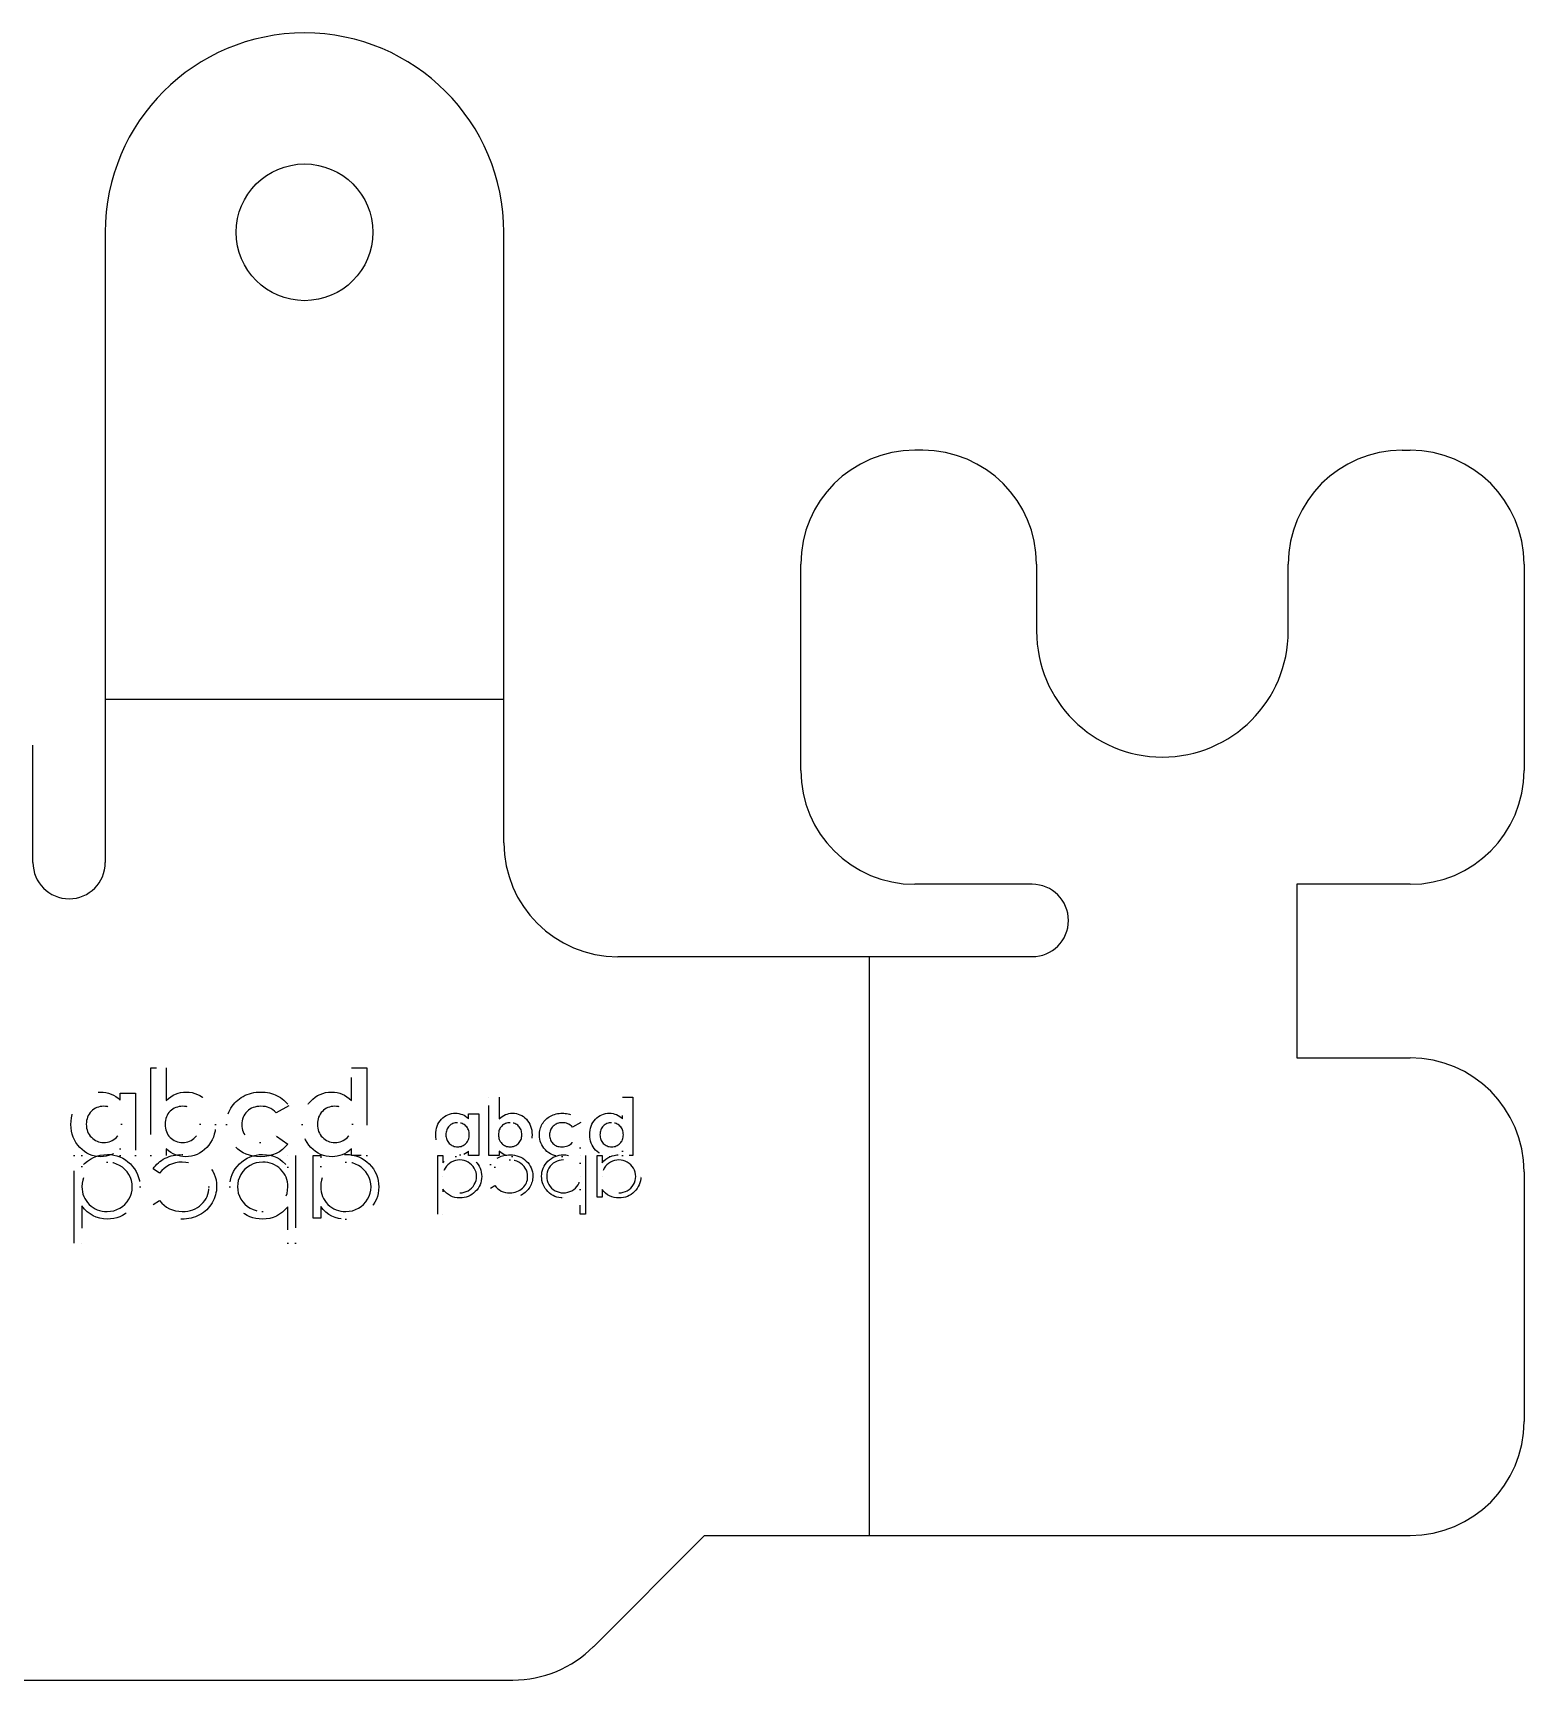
# Model space of a CAD drawing. Extents: x -120 to 11, y -9 to 20.
# Drawn here: x -14.75 to 11.43, y -9.21 to 19.71 of the extents above; entities that cross this region are included whole.
import ezdxf

# ---------------------------------------------------------------- set-up
doc = ezdxf.new("R2010")
doc.units = 0
doc.linetypes.add('HIDDEN', pattern=[1.905, 1.27, -0.635])
for name, color, linetype in [('BEND_DOWN', 3, 'CONTINUOUS'), ('BEND_UP', 1, 'CONTINUOUS'), ('CUT', 8, 'CONTINUOUS'), ('ENGRAVE', 5, 'HIDDEN')]:
    doc.layers.add(name, color=color, linetype=linetype)

msp = doc.modelspace()

# ---------------------------------------------------------------- linework, layer by layer
at = {"layer": 'BEND_DOWN'}
msp.add_line((-6.483, 8.009), (-13.483, 8.009), dxfattribs=at)
at = {"layer": 'BEND_UP'}
msp.add_line((-0.072, 3.493), (-0.072, -6.668), dxfattribs=at)
at = {"layer": 'CUT'}
for p, q in [((-13.483, 16.209), (-13.483, 5.144)), ((-6.483, 5.492), (-6.483, 16.209)), ((0.87, 12.383), (0.73, 12.383)), ((9.29, 12.383), (9.43, 12.383)), ((-1.27, 6.763), (-1.27, 10.383)), ((2.87, 10.383), (2.87, 9.207)), ((7.29, 9.207), (7.29, 10.383)), ((11.43, 10.383), (11.43, 6.763)), ((-14.753, 5.144), (-14.753, 7.207)), ((2.794, 4.763), (0.73, 4.763)), ((9.43, 4.763), (7.439, 4.763)), ((7.439, 4.763), (7.439, 1.714)), ((-4.483, 3.493), (2.794, 3.493)), ((7.439, 1.714), (9.43, 1.714)), ((11.43, -0.285), (11.43, -4.668)), ((-4.912, -8.622), (-2.958, -6.668)), ((-2.958, -6.668), (9.43, -6.668)), ((-107.649, -9.207), (-6.326, -9.207))]:
    msp.add_line(p, q, dxfattribs=at)
msp.add_circle((-9.983, 16.209), 1.2, dxfattribs=at)
for centre, radius, start, end in [((-9.983, 16.209), 3.5, 0, 180), ((0.73, 10.383), 2, 90, 180), ((0.87, 10.383), 2, 0, 90), ((9.29, 10.383), 2, 90, 180), ((9.43, 10.383), 2, 0, 90), ((5.08, 9.207), 2.21, 180, 0), ((0.73, 6.763), 2, 180, 270), ((9.43, 6.763), 2, 270, 0), ((-4.483, 5.492), 2, 180, 270), ((-14.118, 5.144), 0.635, 180, 0), ((2.794, 4.128), 0.635, 270, 90), ((9.43, -0.285), 2, 0, 90), ((9.43, -4.668), 2, 270, 0), ((-6.326, -7.207), 2, 270, 315)]:
    msp.add_arc(centre, radius, start, end, dxfattribs=at)
at = {"layer": 'ENGRAVE', "flags": 128}
for points in [[(-12.412, 1.538), (-12.412, 0.968), (-12.412, 0.968), (-12.374, 1.003), (-12.334, 1.033), (-12.293, 1.058), (-12.25, 1.079), (-12.205, 1.095), (-12.16, 1.106), (-12.112, 1.113), (-12.064, 1.115), (-12.064, 1.115), (-12.011, 1.113), (-11.96, 1.105), (-11.911, 1.093), (-11.864, 1.075), (-11.82, 1.053), (-11.777, 1.026), (-11.736, 0.993), (-11.697, 0.956), (-11.662, 0.914), (-11.631, 0.87), (-11.605, 0.823), (-11.584, 0.773), (-11.568, 0.721), (-11.556, 0.665), (-11.549, 0.607), (-11.546, 0.546), (-11.546, 0.546), (-11.549, 0.487), (-11.556, 0.43), (-11.568, 0.376), (-11.585, 0.325), (-11.607, 0.276), (-11.634, 0.229), (-11.666, 0.184), (-11.702, 0.143), (-11.742, 0.105), (-11.784, 0.072), (-11.827, 0.044), (-11.872, 0.021), (-11.92, 0.004), (-11.969, -0.009), (-12.019, -0.017), (-12.072, -0.019), (-12.072, -0.019), (-12.119, -0.017), (-12.164, -0.011), (-12.207, -0.001), (-12.249, 0.013), (-12.29, 0.032), (-12.331, 0.056), (-12.371, 0.085), (-12.412, 0.12), (-12.412, 0.12), (-12.412, 0), (-12.412, 0), (-12.681, 0), (-12.681, 0), (-12.681, 1.538), (-12.681, 1.538), (-12.412, 1.538)], [(-9.162, 1.538), (-8.893, 1.538), (-8.893, 1.538), (-8.893, 0), (-8.893, 0), (-9.162, 0), (-9.162, 0), (-9.162, 0.12), (-9.162, 0.12), (-9.202, 0.085), (-9.243, 0.056), (-9.284, 0.032), (-9.325, 0.013), (-9.366, -0.001), (-9.409, -0.011), (-9.454, -0.017), (-9.501, -0.019), (-9.501, -0.019), (-9.554, -0.017), (-9.605, -0.009), (-9.653, 0.004), (-9.701, 0.021), (-9.746, 0.044), (-9.79, 0.072), (-9.831, 0.105), (-9.871, 0.143), (-9.908, 0.184), (-9.939, 0.229), (-9.966, 0.276), (-9.988, 0.325), (-10.005, 0.376), (-10.018, 0.43), (-10.025, 0.487), (-10.027, 0.546), (-10.027, 0.546), (-10.025, 0.607), (-10.018, 0.665), (-10.006, 0.721), (-9.989, 0.773), (-9.968, 0.823), (-9.942, 0.87), (-9.912, 0.914), (-9.876, 0.956), (-9.838, 0.993), (-9.797, 1.026), (-9.754, 1.053), (-9.709, 1.075), (-9.662, 1.093), (-9.613, 1.105), (-9.562, 1.113), (-9.509, 1.115), (-9.509, 1.115), (-9.46, 1.113), (-9.413, 1.106), (-9.367, 1.095), (-9.323, 1.079), (-9.28, 1.058), (-9.239, 1.033), (-9.2, 1.003), (-9.162, 0.968), (-9.162, 0.968), (-9.162, 1.538)], [(-13.22, 1.096), (-12.95, 1.096), (-12.95, 1.096), (-12.95, 0), (-12.95, 0), (-13.22, 0), (-13.22, 0), (-13.22, 0.12), (-13.22, 0.12), (-13.26, 0.085), (-13.301, 0.056), (-13.342, 0.032), (-13.382, 0.013), (-13.424, -0.001), (-13.467, -0.011), (-13.512, -0.017), (-13.559, -0.019), (-13.559, -0.019), (-13.612, -0.017), (-13.662, -0.009), (-13.711, 0.004), (-13.758, 0.021), (-13.804, 0.044), (-13.847, 0.072), (-13.889, 0.105), (-13.929, 0.143), (-13.966, 0.184), (-13.997, 0.229), (-14.024, 0.276), (-14.046, 0.325), (-14.063, 0.376), (-14.075, 0.43), (-14.082, 0.487), (-14.085, 0.546), (-14.085, 0.546), (-14.082, 0.607), (-14.076, 0.665), (-14.064, 0.721), (-14.047, 0.773), (-14.026, 0.823), (-14, 0.87), (-13.97, 0.914), (-13.934, 0.956), (-13.895, 0.993), (-13.854, 1.026), (-13.812, 1.053), (-13.767, 1.075), (-13.72, 1.093), (-13.671, 1.105), (-13.62, 1.113), (-13.567, 1.115), (-13.567, 1.115), (-13.518, 1.113), (-13.471, 1.106), (-13.425, 1.095), (-13.381, 1.08), (-13.338, 1.06), (-13.297, 1.035), (-13.257, 1.006), (-13.22, 0.973), (-13.22, 0.973), (-13.22, 1.096)], [(-10.258, 0.873), (-10.481, 0.75), (-10.481, 0.75), (-10.512, 0.78), (-10.543, 0.805), (-10.574, 0.825), (-10.605, 0.84), (-10.637, 0.851), (-10.672, 0.859), (-10.709, 0.864), (-10.749, 0.865), (-10.749, 0.865), (-10.786, 0.864), (-10.82, 0.86), (-10.854, 0.853), (-10.885, 0.843), (-10.914, 0.83), (-10.942, 0.814), (-10.968, 0.796), (-10.992, 0.775), (-11.014, 0.751), (-11.033, 0.726), (-11.049, 0.7), (-11.062, 0.672), (-11.072, 0.642), (-11.079, 0.61), (-11.083, 0.577), (-11.085, 0.543), (-11.085, 0.543), (-11.083, 0.509), (-11.079, 0.477), (-11.073, 0.447), (-11.063, 0.418), (-11.05, 0.39), (-11.035, 0.365), (-11.017, 0.34), (-10.997, 0.318), (-10.973, 0.297), (-10.949, 0.28), (-10.922, 0.265), (-10.894, 0.253), (-10.864, 0.243), (-10.832, 0.236), (-10.799, 0.232), (-10.764, 0.231), (-10.764, 0.231), (-10.72, 0.233), (-10.68, 0.238), (-10.641, 0.247), (-10.605, 0.26), (-10.572, 0.276), (-10.541, 0.296), (-10.512, 0.319), (-10.486, 0.346), (-10.486, 0.346), (-10.277, 0.203), (-10.277, 0.203), (-10.322, 0.151), (-10.371, 0.105), (-10.425, 0.067), (-10.483, 0.036), (-10.545, 0.012), (-10.612, -0.005), (-10.683, -0.016), (-10.758, -0.019), (-10.758, -0.019), (-10.826, -0.017), (-10.89, -0.009), (-10.951, 0.005), (-11.007, 0.023), (-11.06, 0.047), (-11.109, 0.076), (-11.155, 0.11), (-11.196, 0.149), (-11.233, 0.192), (-11.265, 0.237), (-11.293, 0.284), (-11.314, 0.332), (-11.332, 0.383), (-11.344, 0.435), (-11.352, 0.489), (-11.354, 0.544), (-11.354, 0.544), (-11.353, 0.583), (-11.349, 0.621), (-11.343, 0.658), (-11.335, 0.695), (-11.324, 0.73), (-11.311, 0.765), (-11.295, 0.799), (-11.277, 0.833), (-11.256, 0.865), (-11.234, 0.895), (-11.21, 0.924), (-11.184, 0.95), (-11.156, 0.975), (-11.126, 0.999), (-11.094, 1.02), (-11.061, 1.04), (-11.025, 1.058), (-10.989, 1.073), (-10.952, 1.086), (-10.914, 1.096), (-10.874, 1.105), (-10.834, 1.111), (-10.793, 1.114), (-10.75, 1.115), (-10.75, 1.115), (-10.711, 1.114), (-10.673, 1.111), (-10.636, 1.106), (-10.599, 1.099), (-10.564, 1.091), (-10.53, 1.08), (-10.497, 1.067), (-10.465, 1.052), (-10.405, 1.017), (-10.35, 0.976), (-10.301, 0.927), (-10.258, 0.873)], [(-6.566, 1.026), (-6.566, 0.646), (-6.566, 0.646), (-6.54, 0.669), (-6.514, 0.689), (-6.486, 0.705), (-6.458, 0.719), (-6.428, 0.73), (-6.398, 0.738), (-6.366, 0.742), (-6.333, 0.744), (-6.333, 0.744), (-6.298, 0.742), (-6.264, 0.737), (-6.232, 0.729), (-6.201, 0.717), (-6.171, 0.702), (-6.142, 0.684), (-6.115, 0.662), (-6.089, 0.637), (-6.066, 0.61), (-6.045, 0.58), (-6.028, 0.549), (-6.014, 0.516), (-6.003, 0.481), (-5.995, 0.444), (-5.99, 0.405), (-5.989, 0.364), (-5.989, 0.364), (-5.99, 0.325), (-5.995, 0.287), (-6.003, 0.251), (-6.015, 0.217), (-6.029, 0.184), (-6.047, 0.152), (-6.068, 0.123), (-6.093, 0.095), (-6.119, 0.07), (-6.147, 0.048), (-6.176, 0.029), (-6.206, 0.014), (-6.238, 0.002), (-6.27, -0.006), (-6.304, -0.011), (-6.339, -0.013), (-6.339, -0.013), (-6.37, -0.011), (-6.4, -0.007), (-6.429, -0.001), (-6.457, 0.009), (-6.484, 0.021), (-6.512, 0.037), (-6.539, 0.057), (-6.566, 0.08), (-6.566, 0.08), (-6.566, 0), (-6.566, 0), (-6.745, 0), (-6.745, 0), (-6.745, 1.026), (-6.745, 1.026), (-6.566, 1.026)], [(-4.399, 1.026), (-4.22, 1.026), (-4.22, 1.026), (-4.22, 0), (-4.22, 0), (-4.399, 0), (-4.399, 0), (-4.399, 0.08), (-4.399, 0.08), (-4.426, 0.057), (-4.453, 0.037), (-4.48, 0.021), (-4.508, 0.009), (-4.535, -0.001), (-4.564, -0.007), (-4.594, -0.011), (-4.625, -0.013), (-4.625, -0.013), (-4.66, -0.011), (-4.694, -0.006), (-4.727, 0.002), (-4.758, 0.014), (-4.788, 0.029), (-4.817, 0.048), (-4.845, 0.07), (-4.872, 0.095), (-4.896, 0.123), (-4.917, 0.152), (-4.935, 0.184), (-4.95, 0.217), (-4.961, 0.251), (-4.97, 0.287), (-4.974, 0.325), (-4.976, 0.364), (-4.976, 0.364), (-4.974, 0.405), (-4.97, 0.444), (-4.962, 0.481), (-4.951, 0.516), (-4.937, 0.549), (-4.919, 0.58), (-4.899, 0.61), (-4.875, 0.637), (-4.85, 0.662), (-4.822, 0.684), (-4.794, 0.702), (-4.764, 0.717), (-4.733, 0.729), (-4.7, 0.737), (-4.666, 0.742), (-4.631, 0.744), (-4.631, 0.744), (-4.598, 0.742), (-4.566, 0.738), (-4.536, 0.73), (-4.506, 0.719), (-4.478, 0.705), (-4.45, 0.689), (-4.424, 0.669), (-4.399, 0.646), (-4.399, 0.646), (-4.399, 1.026)], [(-13.511, 0.865), (-13.543, 0.864), (-13.573, 0.86), (-13.603, 0.853), (-13.631, 0.843), (-13.657, 0.831), (-13.683, 0.816), (-13.706, 0.797), (-13.729, 0.777), (-13.749, 0.754), (-13.767, 0.73), (-13.782, 0.703), (-13.794, 0.676), (-13.803, 0.647), (-13.81, 0.616), (-13.814, 0.584), (-13.816, 0.55), (-13.816, 0.55), (-13.814, 0.516), (-13.81, 0.483), (-13.803, 0.453), (-13.793, 0.423), (-13.781, 0.395), (-13.766, 0.369), (-13.748, 0.344), (-13.727, 0.321), (-13.704, 0.3), (-13.68, 0.281), (-13.655, 0.266), (-13.628, 0.253), (-13.601, 0.243), (-13.572, 0.236), (-13.541, 0.232), (-13.509, 0.231), (-13.509, 0.231), (-13.477, 0.232), (-13.445, 0.236), (-13.416, 0.243), (-13.387, 0.253), (-13.36, 0.265), (-13.335, 0.28), (-13.311, 0.298), (-13.288, 0.319), (-13.268, 0.342), (-13.25, 0.367), (-13.235, 0.393), (-13.222, 0.422), (-13.213, 0.451), (-13.206, 0.483), (-13.202, 0.516), (-13.2, 0.551), (-13.2, 0.551), (-13.202, 0.585), (-13.206, 0.618), (-13.213, 0.649), (-13.222, 0.678), (-13.235, 0.706), (-13.25, 0.731), (-13.268, 0.756), (-13.288, 0.778), (-13.311, 0.799), (-13.335, 0.816), (-13.361, 0.831), (-13.388, 0.844), (-13.416, 0.853), (-13.446, 0.86), (-13.478, 0.864), (-13.511, 0.865)], [(-12.122, 0.865), (-12.155, 0.864), (-12.186, 0.86), (-12.216, 0.853), (-12.244, 0.844), (-12.271, 0.831), (-12.296, 0.816), (-12.32, 0.799), (-12.343, 0.778), (-12.364, 0.756), (-12.382, 0.731), (-12.397, 0.706), (-12.409, 0.678), (-12.419, 0.649), (-12.426, 0.618), (-12.43, 0.585), (-12.431, 0.551), (-12.431, 0.551), (-12.43, 0.516), (-12.426, 0.483), (-12.419, 0.451), (-12.409, 0.422), (-12.397, 0.393), (-12.382, 0.367), (-12.364, 0.342), (-12.343, 0.319), (-12.32, 0.298), (-12.296, 0.28), (-12.271, 0.265), (-12.244, 0.253), (-12.216, 0.243), (-12.186, 0.236), (-12.155, 0.232), (-12.122, 0.231), (-12.122, 0.231), (-12.09, 0.232), (-12.06, 0.236), (-12.031, 0.243), (-12.003, 0.253), (-11.976, 0.266), (-11.951, 0.281), (-11.927, 0.3), (-11.904, 0.321), (-11.884, 0.344), (-11.866, 0.369), (-11.85, 0.395), (-11.838, 0.423), (-11.828, 0.453), (-11.821, 0.483), (-11.817, 0.516), (-11.816, 0.55), (-11.816, 0.55), (-11.817, 0.584), (-11.821, 0.616), (-11.828, 0.647), (-11.837, 0.676), (-11.85, 0.703), (-11.865, 0.73), (-11.882, 0.754), (-11.903, 0.777), (-11.925, 0.797), (-11.949, 0.816), (-11.974, 0.831), (-12.001, 0.843), (-12.029, 0.853), (-12.058, 0.86), (-12.089, 0.864), (-12.122, 0.865)], [(-9.453, 0.865), (-9.485, 0.864), (-9.516, 0.86), (-9.545, 0.853), (-9.573, 0.843), (-9.6, 0.831), (-9.625, 0.816), (-9.649, 0.797), (-9.671, 0.777), (-9.692, 0.754), (-9.709, 0.73), (-9.724, 0.703), (-9.736, 0.676), (-9.746, 0.647), (-9.753, 0.616), (-9.756, 0.584), (-9.758, 0.55), (-9.758, 0.55), (-9.756, 0.516), (-9.753, 0.483), (-9.746, 0.453), (-9.736, 0.423), (-9.723, 0.395), (-9.708, 0.369), (-9.69, 0.344), (-9.67, 0.321), (-9.647, 0.3), (-9.623, 0.281), (-9.598, 0.266), (-9.571, 0.253), (-9.543, 0.243), (-9.514, 0.236), (-9.483, 0.232), (-9.452, 0.231), (-9.452, 0.231), (-9.419, 0.232), (-9.388, 0.236), (-9.358, 0.243), (-9.33, 0.253), (-9.303, 0.265), (-9.277, 0.28), (-9.253, 0.298), (-9.231, 0.319), (-9.21, 0.342), (-9.192, 0.367), (-9.177, 0.393), (-9.165, 0.422), (-9.155, 0.451), (-9.148, 0.483), (-9.144, 0.516), (-9.143, 0.551), (-9.143, 0.551), (-9.144, 0.585), (-9.148, 0.618), (-9.155, 0.649), (-9.165, 0.678), (-9.177, 0.706), (-9.192, 0.731), (-9.21, 0.756), (-9.231, 0.778), (-9.253, 0.799), (-9.278, 0.816), (-9.303, 0.831), (-9.33, 0.844), (-9.359, 0.853), (-9.389, 0.86), (-9.42, 0.864), (-9.453, 0.865)], [(-7.104, 0.731), (-6.925, 0.731), (-6.925, 0.731), (-6.925, 0), (-6.925, 0), (-7.104, 0), (-7.104, 0), (-7.104, 0.08), (-7.104, 0.08), (-7.131, 0.057), (-7.158, 0.037), (-7.185, 0.021), (-7.213, 0.009), (-7.24, -0.001), (-7.269, -0.007), (-7.299, -0.011), (-7.33, -0.013), (-7.33, -0.013), (-7.366, -0.011), (-7.399, -0.006), (-7.432, 0.002), (-7.463, 0.014), (-7.494, 0.029), (-7.523, 0.048), (-7.55, 0.07), (-7.577, 0.095), (-7.602, 0.123), (-7.623, 0.152), (-7.64, 0.184), (-7.655, 0.217), (-7.666, 0.251), (-7.675, 0.287), (-7.679, 0.325), (-7.681, 0.364), (-7.681, 0.364), (-7.679, 0.405), (-7.675, 0.444), (-7.667, 0.481), (-7.656, 0.516), (-7.642, 0.549), (-7.625, 0.58), (-7.604, 0.61), (-7.58, 0.637), (-7.555, 0.662), (-7.527, 0.684), (-7.499, 0.702), (-7.469, 0.717), (-7.438, 0.729), (-7.405, 0.737), (-7.371, 0.742), (-7.336, 0.744), (-7.336, 0.744), (-7.303, 0.742), (-7.272, 0.738), (-7.241, 0.73), (-7.211, 0.72), (-7.183, 0.707), (-7.156, 0.69), (-7.129, 0.671), (-7.104, 0.648), (-7.104, 0.648), (-7.104, 0.731)], [(-5.13, 0.582), (-5.278, 0.5), (-5.278, 0.5), (-5.299, 0.52), (-5.32, 0.537), (-5.341, 0.55), (-5.361, 0.56), (-5.383, 0.568), (-5.406, 0.573), (-5.43, 0.576), (-5.457, 0.577), (-5.457, 0.577), (-5.482, 0.576), (-5.505, 0.573), (-5.527, 0.569), (-5.548, 0.562), (-5.567, 0.553), (-5.586, 0.543), (-5.603, 0.531), (-5.619, 0.516), (-5.634, 0.501), (-5.646, 0.484), (-5.657, 0.466), (-5.666, 0.448), (-5.672, 0.428), (-5.677, 0.407), (-5.68, 0.385), (-5.681, 0.362), (-5.681, 0.362), (-5.68, 0.339), (-5.677, 0.318), (-5.673, 0.298), (-5.666, 0.278), (-5.658, 0.26), (-5.648, 0.243), (-5.636, 0.227), (-5.622, 0.212), (-5.607, 0.198), (-5.59, 0.186), (-5.573, 0.176), (-5.554, 0.168), (-5.534, 0.162), (-5.513, 0.157), (-5.49, 0.155), (-5.467, 0.154), (-5.467, 0.154), (-5.438, 0.155), (-5.411, 0.159), (-5.385, 0.165), (-5.361, 0.173), (-5.339, 0.184), (-5.318, 0.197), (-5.299, 0.213), (-5.282, 0.231), (-5.282, 0.231), (-5.143, 0.135), (-5.143, 0.135), (-5.172, 0.1), (-5.205, 0.07), (-5.241, 0.045), (-5.28, 0.024), (-5.321, 0.008), (-5.366, -0.004), (-5.413, -0.01), (-5.463, -0.013), (-5.463, -0.013), (-5.509, -0.011), (-5.551, -0.006), (-5.592, 0.003), (-5.629, 0.015), (-5.665, 0.031), (-5.697, 0.05), (-5.728, 0.073), (-5.755, 0.1), (-5.78, 0.128), (-5.801, 0.158), (-5.819, 0.189), (-5.834, 0.222), (-5.846, 0.255), (-5.854, 0.29), (-5.859, 0.326), (-5.861, 0.363), (-5.861, 0.363), (-5.86, 0.389), (-5.857, 0.414), (-5.853, 0.439), (-5.848, 0.463), (-5.84, 0.487), (-5.831, 0.51), (-5.821, 0.533), (-5.809, 0.555), (-5.795, 0.577), (-5.78, 0.597), (-5.764, 0.616), (-5.747, 0.634), (-5.728, 0.65), (-5.708, 0.666), (-5.687, 0.68), (-5.665, 0.693), (-5.641, 0.705), (-5.617, 0.715), (-5.592, 0.724), (-5.567, 0.731), (-5.541, 0.737), (-5.514, 0.74), (-5.486, 0.743), (-5.458, 0.744), (-5.458, 0.744), (-5.432, 0.743), (-5.406, 0.741), (-5.382, 0.738), (-5.357, 0.733), (-5.334, 0.727), (-5.311, 0.72), (-5.289, 0.711), (-5.268, 0.701), (-5.228, 0.678), (-5.191, 0.65), (-5.159, 0.618), (-5.13, 0.582)], [(-7.298, 0.577), (-7.32, 0.576), (-7.34, 0.573), (-7.36, 0.569), (-7.378, 0.562), (-7.396, 0.554), (-7.413, 0.544), (-7.429, 0.532), (-7.444, 0.518), (-7.457, 0.503), (-7.469, 0.486), (-7.479, 0.469), (-7.487, 0.451), (-7.493, 0.431), (-7.498, 0.411), (-7.501, 0.389), (-7.502, 0.367), (-7.502, 0.367), (-7.501, 0.344), (-7.498, 0.322), (-7.493, 0.302), (-7.487, 0.282), (-7.479, 0.263), (-7.469, 0.246), (-7.456, 0.229), (-7.443, 0.214), (-7.427, 0.2), (-7.411, 0.188), (-7.395, 0.177), (-7.377, 0.169), (-7.358, 0.162), (-7.339, 0.158), (-7.318, 0.155), (-7.297, 0.154), (-7.297, 0.154), (-7.276, 0.155), (-7.255, 0.157), (-7.235, 0.162), (-7.216, 0.169), (-7.198, 0.177), (-7.181, 0.187), (-7.165, 0.199), (-7.15, 0.213), (-7.136, 0.228), (-7.124, 0.245), (-7.114, 0.262), (-7.106, 0.281), (-7.1, 0.301), (-7.095, 0.322), (-7.092, 0.344), (-7.091, 0.367), (-7.091, 0.367), (-7.092, 0.39), (-7.095, 0.412), (-7.1, 0.432), (-7.106, 0.452), (-7.114, 0.47), (-7.124, 0.488), (-7.136, 0.504), (-7.15, 0.519), (-7.165, 0.532), (-7.181, 0.544), (-7.198, 0.554), (-7.216, 0.562), (-7.235, 0.569), (-7.255, 0.573), (-7.276, 0.576), (-7.298, 0.577)], [(-6.372, 0.577), (-6.394, 0.576), (-6.415, 0.573), (-6.435, 0.569), (-6.454, 0.562), (-6.472, 0.554), (-6.489, 0.544), (-6.505, 0.532), (-6.52, 0.519), (-6.534, 0.504), (-6.546, 0.488), (-6.556, 0.47), (-6.564, 0.452), (-6.57, 0.432), (-6.575, 0.412), (-6.577, 0.39), (-6.578, 0.367), (-6.578, 0.367), (-6.577, 0.344), (-6.575, 0.322), (-6.57, 0.301), (-6.564, 0.281), (-6.556, 0.262), (-6.546, 0.245), (-6.534, 0.228), (-6.52, 0.213), (-6.505, 0.199), (-6.489, 0.187), (-6.472, 0.177), (-6.454, 0.169), (-6.435, 0.162), (-6.415, 0.157), (-6.394, 0.155), (-6.372, 0.154), (-6.372, 0.154), (-6.351, 0.155), (-6.331, 0.158), (-6.312, 0.162), (-6.293, 0.169), (-6.275, 0.177), (-6.258, 0.188), (-6.243, 0.2), (-6.227, 0.214), (-6.214, 0.229), (-6.201, 0.246), (-6.191, 0.263), (-6.183, 0.282), (-6.176, 0.302), (-6.172, 0.322), (-6.169, 0.344), (-6.168, 0.367), (-6.168, 0.367), (-6.169, 0.389), (-6.172, 0.411), (-6.176, 0.431), (-6.183, 0.451), (-6.191, 0.469), (-6.201, 0.486), (-6.213, 0.503), (-6.226, 0.518), (-6.241, 0.532), (-6.257, 0.544), (-6.274, 0.554), (-6.292, 0.562), (-6.31, 0.569), (-6.33, 0.573), (-6.351, 0.576), (-6.372, 0.577)], [(-4.593, 0.577), (-4.615, 0.576), (-4.635, 0.573), (-4.655, 0.569), (-4.673, 0.562), (-4.691, 0.554), (-4.708, 0.544), (-4.724, 0.532), (-4.739, 0.518), (-4.752, 0.503), (-4.764, 0.486), (-4.774, 0.469), (-4.782, 0.451), (-4.788, 0.431), (-4.793, 0.411), (-4.795, 0.389), (-4.796, 0.367), (-4.796, 0.367), (-4.795, 0.344), (-4.793, 0.322), (-4.788, 0.302), (-4.782, 0.282), (-4.773, 0.263), (-4.763, 0.246), (-4.751, 0.229), (-4.738, 0.214), (-4.722, 0.2), (-4.706, 0.188), (-4.689, 0.177), (-4.672, 0.169), (-4.653, 0.162), (-4.634, 0.158), (-4.613, 0.155), (-4.592, 0.154), (-4.592, 0.154), (-4.57, 0.155), (-4.55, 0.157), (-4.53, 0.162), (-4.511, 0.169), (-4.493, 0.177), (-4.476, 0.187), (-4.46, 0.199), (-4.445, 0.213), (-4.431, 0.228), (-4.419, 0.245), (-4.409, 0.262), (-4.401, 0.281), (-4.394, 0.301), (-4.39, 0.322), (-4.387, 0.344), (-4.386, 0.367), (-4.386, 0.367), (-4.387, 0.39), (-4.39, 0.412), (-4.394, 0.432), (-4.401, 0.452), (-4.409, 0.47), (-4.419, 0.488), (-4.431, 0.504), (-4.445, 0.519), (-4.46, 0.532), (-4.476, 0.544), (-4.493, 0.554), (-4.511, 0.562), (-4.53, 0.569), (-4.55, 0.573), (-4.571, 0.576), (-4.593, 0.577)], [(-14.027, -1.538), (-14.027, 0), (-14.027, 0), (-13.893, 0), (-13.893, 0), (-13.893, -0.19), (-13.893, -0.19), (-13.846, -0.139), (-13.797, -0.096), (-13.745, -0.06), (-13.69, -0.031), (-13.633, -0.009), (-13.573, 0.007), (-13.51, 0.016), (-13.445, 0.019), (-13.445, 0.019), (-13.387, 0.017), (-13.331, 0.009), (-13.277, -0.004), (-13.226, -0.022), (-13.176, -0.046), (-13.129, -0.074), (-13.084, -0.108), (-13.041, -0.147), (-13.002, -0.19), (-12.968, -0.234), (-12.939, -0.282), (-12.915, -0.331), (-12.897, -0.383), (-12.884, -0.437), (-12.876, -0.493), (-12.873, -0.551), (-12.873, -0.551), (-12.876, -0.608), (-12.884, -0.663), (-12.897, -0.716), (-12.916, -0.767), (-12.939, -0.816), (-12.969, -0.863), (-13.003, -0.907), (-13.043, -0.95), (-13.086, -0.989), (-13.131, -1.022), (-13.179, -1.051), (-13.229, -1.074), (-13.281, -1.092), (-13.335, -1.105), (-13.391, -1.113), (-13.449, -1.115), (-13.449, -1.115), (-13.516, -1.112), (-13.58, -1.101), (-13.64, -1.083), (-13.698, -1.058), (-13.751, -1.025), (-13.802, -0.985), (-13.849, -0.938), (-13.893, -0.884), (-13.893, -0.884), (-13.893, -1.538), (-13.893, -1.538), (-14.027, -1.538)], [(-12.643, -0.858), (-12.53, -0.788), (-12.53, -0.788), (-12.492, -0.834), (-12.45, -0.873), (-12.405, -0.906), (-12.357, -0.933), (-12.305, -0.954), (-12.25, -0.969), (-12.192, -0.978), (-12.131, -0.981), (-12.131, -0.981), (-12.082, -0.979), (-12.034, -0.973), (-11.989, -0.963), (-11.946, -0.95), (-11.905, -0.932), (-11.866, -0.91), (-11.83, -0.885), (-11.796, -0.855), (-11.764, -0.823), (-11.737, -0.789), (-11.714, -0.754), (-11.695, -0.717), (-11.681, -0.678), (-11.67, -0.637), (-11.664, -0.595), (-11.662, -0.551), (-11.662, -0.551), (-11.666, -0.494), (-11.677, -0.438), (-11.696, -0.384), (-11.723, -0.332), (-11.757, -0.283), (-11.796, -0.24), (-11.841, -0.203), (-11.892, -0.172), (-11.947, -0.147), (-12.005, -0.13), (-12.067, -0.119), (-12.132, -0.115), (-12.132, -0.115), (-12.191, -0.118), (-12.248, -0.127), (-12.302, -0.142), (-12.353, -0.163), (-12.402, -0.191), (-12.447, -0.224), (-12.49, -0.263), (-12.53, -0.308), (-12.53, -0.308), (-12.643, -0.234), (-12.643, -0.234), (-12.622, -0.205), (-12.6, -0.177), (-12.576, -0.151), (-12.55, -0.127), (-12.523, -0.105), (-12.494, -0.084), (-12.464, -0.065), (-12.432, -0.047), (-12.398, -0.032), (-12.363, -0.018), (-12.327, -0.007), (-12.29, 0.003), (-12.252, 0.01), (-12.212, 0.015), (-12.171, 0.018), (-12.13, 0.019), (-12.13, 0.019), (-12.066, 0.017), (-12.005, 0.009), (-11.947, -0.004), (-11.892, -0.021), (-11.839, -0.044), (-11.79, -0.072), (-11.743, -0.105), (-11.698, -0.144), (-11.658, -0.185), (-11.624, -0.229), (-11.594, -0.276), (-11.57, -0.324), (-11.551, -0.374), (-11.538, -0.427), (-11.53, -0.482), (-11.527, -0.539), (-11.527, -0.539), (-11.528, -0.578), (-11.532, -0.616), (-11.539, -0.654), (-11.547, -0.69), (-11.558, -0.726), (-11.572, -0.762), (-11.589, -0.796), (-11.607, -0.83), (-11.628, -0.863), (-11.651, -0.894), (-11.676, -0.923), (-11.702, -0.95), (-11.731, -0.975), (-11.761, -0.998), (-11.793, -1.02), (-11.827, -1.04), (-11.863, -1.058), (-11.899, -1.073), (-11.937, -1.086), (-11.976, -1.096), (-12.015, -1.105), (-12.056, -1.111), (-12.098, -1.114), (-12.141, -1.115), (-12.141, -1.115), (-12.195, -1.113), (-12.248, -1.107), (-12.3, -1.097), (-12.351, -1.082), (-12.399, -1.064), (-12.444, -1.044), (-12.485, -1.021), (-12.523, -0.995), (-12.557, -0.966), (-12.588, -0.934), (-12.617, -0.898), (-12.643, -0.858)], [(-10.143, 0), (-10.143, -1.538), (-10.143, -1.538), (-10.277, -1.538), (-10.277, -1.538), (-10.277, -0.897), (-10.277, -0.897), (-10.323, -0.949), (-10.373, -0.993), (-10.424, -1.03), (-10.479, -1.061), (-10.536, -1.085), (-10.596, -1.102), (-10.659, -1.112), (-10.724, -1.115), (-10.724, -1.115), (-10.782, -1.113), (-10.839, -1.105), (-10.892, -1.092), (-10.944, -1.074), (-10.993, -1.05), (-11.041, -1.022), (-11.086, -0.988), (-11.129, -0.949), (-11.168, -0.907), (-11.202, -0.862), (-11.231, -0.815), (-11.254, -0.765), (-11.273, -0.714), (-11.286, -0.66), (-11.294, -0.604), (-11.296, -0.546), (-11.296, -0.546), (-11.294, -0.489), (-11.286, -0.433), (-11.273, -0.38), (-11.254, -0.329), (-11.23, -0.28), (-11.201, -0.233), (-11.167, -0.189), (-11.127, -0.146), (-11.084, -0.108), (-11.038, -0.074), (-10.991, -0.045), (-10.941, -0.022), (-10.889, -0.004), (-10.835, 0.009), (-10.778, 0.017), (-10.72, 0.019), (-10.72, 0.019), (-10.653, 0.016), (-10.59, 0.006), (-10.53, -0.011), (-10.473, -0.034), (-10.419, -0.064), (-10.369, -0.103), (-10.321, -0.149), (-10.277, -0.203), (-10.277, -0.203), (-10.277, 0), (-10.277, 0), (-10.143, 0)], [(-9.835, -1.096), (-9.835, 0), (-9.835, 0), (-9.7, 0), (-9.7, 0), (-9.7, -0.19), (-9.7, -0.19), (-9.654, -0.139), (-9.605, -0.096), (-9.553, -0.06), (-9.498, -0.031), (-9.441, -0.009), (-9.381, 0.007), (-9.318, 0.016), (-9.253, 0.019), (-9.253, 0.019), (-9.195, 0.017), (-9.139, 0.009), (-9.085, -0.004), (-9.033, -0.022), (-8.984, -0.046), (-8.937, -0.074), (-8.892, -0.108), (-8.849, -0.147), (-8.809, -0.19), (-8.775, -0.234), (-8.747, -0.282), (-8.723, -0.331), (-8.704, -0.383), (-8.692, -0.437), (-8.684, -0.493), (-8.681, -0.551), (-8.681, -0.551), (-8.684, -0.608), (-8.692, -0.663), (-8.705, -0.716), (-8.723, -0.767), (-8.747, -0.816), (-8.776, -0.863), (-8.811, -0.907), (-8.85, -0.95), (-8.893, -0.989), (-8.939, -1.022), (-8.987, -1.051), (-9.036, -1.074), (-9.088, -1.092), (-9.142, -1.105), (-9.198, -1.113), (-9.257, -1.115), (-9.257, -1.115), (-9.324, -1.112), (-9.387, -1.102), (-9.448, -1.085), (-9.505, -1.062), (-9.559, -1.032), (-9.61, -0.993), (-9.656, -0.947), (-9.7, -0.893), (-9.7, -0.893), (-9.7, -1.096), (-9.7, -1.096), (-9.835, -1.096)], [(-7.643, -1.026), (-7.643, 0), (-7.643, 0), (-7.553, 0), (-7.553, 0), (-7.553, -0.126), (-7.553, -0.126), (-7.522, -0.093), (-7.489, -0.064), (-7.454, -0.04), (-7.418, -0.021), (-7.38, -0.006), (-7.34, 0.004), (-7.298, 0.011), (-7.254, 0.013), (-7.254, 0.013), (-7.216, 0.011), (-7.178, 0.006), (-7.143, -0.003), (-7.108, -0.015), (-7.075, -0.03), (-7.044, -0.049), (-7.014, -0.072), (-6.985, -0.098), (-6.959, -0.126), (-6.936, -0.156), (-6.917, -0.188), (-6.901, -0.221), (-6.889, -0.255), (-6.88, -0.291), (-6.875, -0.329), (-6.873, -0.367), (-6.873, -0.367), (-6.875, -0.405), (-6.88, -0.442), (-6.889, -0.478), (-6.902, -0.512), (-6.917, -0.544), (-6.937, -0.575), (-6.96, -0.605), (-6.986, -0.633), (-7.015, -0.659), (-7.045, -0.681), (-7.077, -0.701), (-7.11, -0.716), (-7.145, -0.728), (-7.181, -0.737), (-7.218, -0.742), (-7.257, -0.744), (-7.257, -0.744), (-7.302, -0.741), (-7.344, -0.734), (-7.385, -0.722), (-7.423, -0.705), (-7.459, -0.683), (-7.492, -0.657), (-7.524, -0.625), (-7.553, -0.589), (-7.553, -0.589), (-7.553, -1.026), (-7.553, -1.026), (-7.643, -1.026)], [(-6.72, -0.572), (-6.644, -0.526), (-6.644, -0.526), (-6.619, -0.556), (-6.591, -0.582), (-6.561, -0.604), (-6.529, -0.622), (-6.495, -0.636), (-6.458, -0.646), (-6.419, -0.652), (-6.378, -0.654), (-6.378, -0.654), (-6.346, -0.652), (-6.314, -0.649), (-6.284, -0.642), (-6.255, -0.633), (-6.228, -0.621), (-6.202, -0.607), (-6.178, -0.59), (-6.155, -0.57), (-6.134, -0.549), (-6.116, -0.526), (-6.101, -0.503), (-6.088, -0.478), (-6.078, -0.452), (-6.071, -0.425), (-6.067, -0.397), (-6.066, -0.367), (-6.066, -0.367), (-6.068, -0.329), (-6.076, -0.292), (-6.089, -0.256), (-6.107, -0.221), (-6.129, -0.189), (-6.155, -0.16), (-6.185, -0.136), (-6.219, -0.115), (-6.256, -0.098), (-6.295, -0.086), (-6.336, -0.079), (-6.379, -0.077), (-6.379, -0.077), (-6.419, -0.079), (-6.456, -0.085), (-6.492, -0.095), (-6.527, -0.109), (-6.559, -0.127), (-6.589, -0.149), (-6.618, -0.175), (-6.644, -0.205), (-6.644, -0.205), (-6.72, -0.156), (-6.72, -0.156), (-6.706, -0.136), (-6.691, -0.118), (-6.675, -0.101), (-6.658, -0.085), (-6.64, -0.07), (-6.621, -0.056), (-6.6, -0.043), (-6.579, -0.031), (-6.556, -0.021), (-6.533, -0.012), (-6.509, -0.004), (-6.484, 0.002), (-6.459, 0.007), (-6.432, 0.01), (-6.405, 0.012), (-6.378, 0.013), (-6.378, 0.013), (-6.335, 0.011), (-6.295, 0.006), (-6.256, -0.002), (-6.219, -0.014), (-6.184, -0.03), (-6.151, -0.048), (-6.12, -0.07), (-6.09, -0.096), (-6.063, -0.124), (-6.04, -0.153), (-6.021, -0.184), (-6.004, -0.216), (-5.992, -0.25), (-5.983, -0.285), (-5.978, -0.321), (-5.976, -0.359), (-5.976, -0.359), (-5.977, -0.385), (-5.979, -0.411), (-5.984, -0.436), (-5.989, -0.46), (-5.997, -0.484), (-6.006, -0.508), (-6.017, -0.531), (-6.029, -0.553), (-6.043, -0.575), (-6.058, -0.596), (-6.075, -0.615), (-6.093, -0.633), (-6.112, -0.65), (-6.132, -0.666), (-6.153, -0.68), (-6.176, -0.693), (-6.2, -0.705), (-6.224, -0.715), (-6.249, -0.724), (-6.275, -0.731), (-6.301, -0.737), (-6.328, -0.74), (-6.356, -0.743), (-6.385, -0.744), (-6.385, -0.744), (-6.421, -0.742), (-6.456, -0.738), (-6.491, -0.731), (-6.525, -0.721), (-6.557, -0.709), (-6.587, -0.696), (-6.615, -0.68), (-6.64, -0.663), (-6.662, -0.644), (-6.683, -0.623), (-6.702, -0.599), (-6.72, -0.572)], [(-5.053, 0), (-5.053, -1.026), (-5.053, -1.026), (-5.143, -1.026), (-5.143, -1.026), (-5.143, -0.598), (-5.143, -0.598), (-5.173, -0.632), (-5.206, -0.662), (-5.241, -0.687), (-5.277, -0.707), (-5.315, -0.723), (-5.355, -0.735), (-5.397, -0.741), (-5.441, -0.744), (-5.441, -0.744), (-5.479, -0.742), (-5.517, -0.737), (-5.553, -0.728), (-5.587, -0.716), (-5.62, -0.7), (-5.652, -0.681), (-5.682, -0.659), (-5.71, -0.633), (-5.737, -0.604), (-5.759, -0.575), (-5.778, -0.543), (-5.794, -0.51), (-5.806, -0.476), (-5.815, -0.44), (-5.82, -0.403), (-5.822, -0.364), (-5.822, -0.364), (-5.82, -0.326), (-5.815, -0.289), (-5.806, -0.253), (-5.794, -0.219), (-5.778, -0.187), (-5.759, -0.156), (-5.736, -0.126), (-5.709, -0.098), (-5.68, -0.072), (-5.65, -0.049), (-5.618, -0.03), (-5.585, -0.015), (-5.55, -0.003), (-5.514, 0.006), (-5.477, 0.011), (-5.438, 0.013), (-5.438, 0.013), (-5.393, 0.011), (-5.351, 0.004), (-5.311, -0.007), (-5.273, -0.023), (-5.237, -0.043), (-5.203, -0.069), (-5.172, -0.099), (-5.143, -0.135), (-5.143, -0.135), (-5.143, 0), (-5.143, 0), (-5.053, 0)], [(-4.848, -0.731), (-4.848, 0), (-4.848, 0), (-4.758, 0), (-4.758, 0), (-4.758, -0.126), (-4.758, -0.126), (-4.727, -0.093), (-4.694, -0.064), (-4.66, -0.04), (-4.623, -0.021), (-4.585, -0.006), (-4.545, 0.004), (-4.503, 0.011), (-4.459, 0.013), (-4.459, 0.013), (-4.421, 0.011), (-4.384, 0.006), (-4.348, -0.003), (-4.313, -0.015), (-4.28, -0.03), (-4.249, -0.049), (-4.219, -0.072), (-4.19, -0.098), (-4.164, -0.126), (-4.141, -0.156), (-4.122, -0.188), (-4.106, -0.221), (-4.094, -0.255), (-4.085, -0.291), (-4.08, -0.329), (-4.078, -0.367), (-4.078, -0.367), (-4.08, -0.405), (-4.085, -0.442), (-4.094, -0.478), (-4.107, -0.512), (-4.123, -0.544), (-4.142, -0.575), (-4.165, -0.605), (-4.191, -0.633), (-4.22, -0.659), (-4.25, -0.681), (-4.282, -0.701), (-4.315, -0.716), (-4.35, -0.728), (-4.386, -0.737), (-4.423, -0.742), (-4.462, -0.744), (-4.462, -0.744), (-4.507, -0.741), (-4.549, -0.735), (-4.59, -0.724), (-4.628, -0.708), (-4.664, -0.688), (-4.697, -0.662), (-4.729, -0.631), (-4.758, -0.596), (-4.758, -0.596), (-4.758, -0.731), (-4.758, -0.731), (-4.848, -0.731)], [(-13.451, -0.981), (-13.392, -0.977), (-13.335, -0.967), (-13.281, -0.949), (-13.229, -0.924), (-13.181, -0.893), (-13.138, -0.856), (-13.101, -0.814), (-13.068, -0.766), (-13.042, -0.714), (-13.023, -0.66), (-13.012, -0.606), (-13.008, -0.55), (-13.008, -0.55), (-13.012, -0.494), (-13.023, -0.439), (-13.042, -0.386), (-13.069, -0.334), (-13.101, -0.285), (-13.139, -0.242), (-13.183, -0.204), (-13.231, -0.173), (-13.283, -0.148), (-13.336, -0.13), (-13.392, -0.119), (-13.45, -0.115), (-13.45, -0.115), (-13.508, -0.119), (-13.564, -0.13), (-13.62, -0.148), (-13.673, -0.172), (-13.723, -0.203), (-13.767, -0.239), (-13.804, -0.28), (-13.836, -0.327), (-13.861, -0.377), (-13.878, -0.43), (-13.889, -0.486), (-13.893, -0.546), (-13.893, -0.546), (-13.89, -0.591), (-13.884, -0.635), (-13.875, -0.676), (-13.861, -0.716), (-13.843, -0.754), (-13.821, -0.79), (-13.795, -0.824), (-13.765, -0.856), (-13.732, -0.885), (-13.698, -0.911), (-13.661, -0.932), (-13.623, -0.95), (-13.582, -0.963), (-13.54, -0.973), (-13.497, -0.979), (-13.451, -0.981)], [(-10.719, -0.115), (-10.778, -0.119), (-10.834, -0.13), (-10.888, -0.147), (-10.94, -0.172), (-10.988, -0.203), (-11.031, -0.24), (-11.069, -0.282), (-11.102, -0.331), (-11.128, -0.382), (-11.147, -0.435), (-11.158, -0.49), (-11.162, -0.546), (-11.162, -0.546), (-11.158, -0.602), (-11.147, -0.657), (-11.128, -0.711), (-11.101, -0.763), (-11.068, -0.812), (-11.031, -0.855), (-10.987, -0.892), (-10.939, -0.923), (-10.887, -0.949), (-10.833, -0.966), (-10.778, -0.977), (-10.721, -0.981), (-10.721, -0.981), (-10.663, -0.977), (-10.606, -0.966), (-10.551, -0.949), (-10.497, -0.923), (-10.447, -0.892), (-10.403, -0.856), (-10.366, -0.815), (-10.334, -0.769), (-10.309, -0.719), (-10.291, -0.666), (-10.281, -0.609), (-10.277, -0.55), (-10.277, -0.55), (-10.279, -0.505), (-10.285, -0.461), (-10.295, -0.419), (-10.309, -0.38), (-10.327, -0.342), (-10.349, -0.306), (-10.375, -0.272), (-10.405, -0.24), (-10.438, -0.211), (-10.472, -0.185), (-10.509, -0.164), (-10.547, -0.147), (-10.587, -0.133), (-10.629, -0.123), (-10.673, -0.117), (-10.719, -0.115)], [(-9.259, -0.981), (-9.2, -0.977), (-9.143, -0.967), (-9.089, -0.949), (-9.037, -0.924), (-8.989, -0.893), (-8.946, -0.856), (-8.908, -0.814), (-8.876, -0.766), (-8.849, -0.714), (-8.831, -0.66), (-8.819, -0.606), (-8.816, -0.55), (-8.816, -0.55), (-8.82, -0.494), (-8.831, -0.439), (-8.85, -0.386), (-8.876, -0.334), (-8.909, -0.285), (-8.947, -0.242), (-8.99, -0.204), (-9.039, -0.173), (-9.091, -0.148), (-9.144, -0.13), (-9.2, -0.119), (-9.257, -0.115), (-9.257, -0.115), (-9.316, -0.119), (-9.372, -0.13), (-9.427, -0.148), (-9.481, -0.172), (-9.531, -0.203), (-9.574, -0.239), (-9.612, -0.28), (-9.643, -0.327), (-9.668, -0.377), (-9.686, -0.43), (-9.697, -0.486), (-9.7, -0.546), (-9.7, -0.546), (-9.698, -0.591), (-9.692, -0.635), (-9.682, -0.676), (-9.668, -0.716), (-9.65, -0.754), (-9.628, -0.79), (-9.603, -0.824), (-9.573, -0.856), (-9.54, -0.885), (-9.505, -0.911), (-9.469, -0.932), (-9.43, -0.95), (-9.39, -0.963), (-9.348, -0.973), (-9.304, -0.979), (-9.259, -0.981)], [(-7.258, -0.654), (-7.219, -0.651), (-7.181, -0.644), (-7.145, -0.633), (-7.111, -0.616), (-7.079, -0.595), (-7.05, -0.571), (-7.025, -0.542), (-7.003, -0.51), (-6.986, -0.476), (-6.973, -0.44), (-6.966, -0.404), (-6.963, -0.366), (-6.963, -0.366), (-6.966, -0.329), (-6.973, -0.293), (-6.986, -0.257), (-7.004, -0.222), (-7.025, -0.19), (-7.051, -0.161), (-7.079, -0.136), (-7.112, -0.115), (-7.146, -0.098), (-7.182, -0.087), (-7.219, -0.079), (-7.258, -0.077), (-7.258, -0.077), (-7.296, -0.079), (-7.334, -0.086), (-7.371, -0.098), (-7.407, -0.115), (-7.44, -0.136), (-7.469, -0.16), (-7.494, -0.187), (-7.515, -0.218), (-7.532, -0.251), (-7.543, -0.287), (-7.55, -0.324), (-7.553, -0.364), (-7.553, -0.364), (-7.551, -0.394), (-7.547, -0.423), (-7.541, -0.451), (-7.532, -0.477), (-7.52, -0.503), (-7.505, -0.527), (-7.488, -0.549), (-7.468, -0.571), (-7.446, -0.59), (-7.423, -0.607), (-7.399, -0.621), (-7.373, -0.633), (-7.346, -0.642), (-7.318, -0.649), (-7.289, -0.653), (-7.258, -0.654)], [(-5.437, -0.077), (-5.476, -0.079), (-5.514, -0.086), (-5.55, -0.098), (-5.585, -0.115), (-5.617, -0.135), (-5.645, -0.16), (-5.671, -0.188), (-5.692, -0.22), (-5.71, -0.255), (-5.722, -0.29), (-5.73, -0.327), (-5.732, -0.364), (-5.732, -0.364), (-5.73, -0.401), (-5.722, -0.438), (-5.71, -0.474), (-5.692, -0.509), (-5.67, -0.541), (-5.645, -0.57), (-5.616, -0.595), (-5.584, -0.616), (-5.549, -0.632), (-5.513, -0.644), (-5.477, -0.651), (-5.438, -0.654), (-5.438, -0.654), (-5.4, -0.651), (-5.362, -0.644), (-5.325, -0.632), (-5.289, -0.616), (-5.256, -0.595), (-5.227, -0.571), (-5.202, -0.543), (-5.181, -0.513), (-5.164, -0.479), (-5.152, -0.444), (-5.145, -0.406), (-5.143, -0.367), (-5.143, -0.367), (-5.144, -0.337), (-5.148, -0.307), (-5.155, -0.28), (-5.164, -0.253), (-5.176, -0.228), (-5.19, -0.204), (-5.208, -0.181), (-5.228, -0.16), (-5.25, -0.141), (-5.273, -0.124), (-5.297, -0.109), (-5.322, -0.098), (-5.349, -0.089), (-5.377, -0.082), (-5.407, -0.078), (-5.437, -0.077)], [(-4.464, -0.654), (-4.424, -0.651), (-4.387, -0.644), (-4.351, -0.633), (-4.316, -0.616), (-4.284, -0.595), (-4.255, -0.571), (-4.23, -0.542), (-4.208, -0.51), (-4.191, -0.476), (-4.178, -0.44), (-4.171, -0.404), (-4.168, -0.366), (-4.168, -0.366), (-4.171, -0.329), (-4.178, -0.293), (-4.191, -0.257), (-4.209, -0.222), (-4.231, -0.19), (-4.256, -0.161), (-4.285, -0.136), (-4.317, -0.115), (-4.352, -0.098), (-4.387, -0.087), (-4.424, -0.079), (-4.463, -0.077), (-4.463, -0.077), (-4.502, -0.079), (-4.539, -0.086), (-4.576, -0.098), (-4.612, -0.115), (-4.645, -0.136), (-4.674, -0.16), (-4.699, -0.187), (-4.72, -0.218), (-4.737, -0.251), (-4.749, -0.287), (-4.756, -0.324), (-4.758, -0.364), (-4.758, -0.364), (-4.757, -0.394), (-4.753, -0.423), (-4.746, -0.451), (-4.737, -0.477), (-4.725, -0.503), (-4.71, -0.527), (-4.693, -0.549), (-4.673, -0.571), (-4.651, -0.59), (-4.628, -0.607), (-4.604, -0.621), (-4.578, -0.633), (-4.551, -0.642), (-4.523, -0.649), (-4.494, -0.653), (-4.464, -0.654)]]:
    msp.add_lwpolyline(points, dxfattribs=at)

doc.saveas('drawing.dxf')
